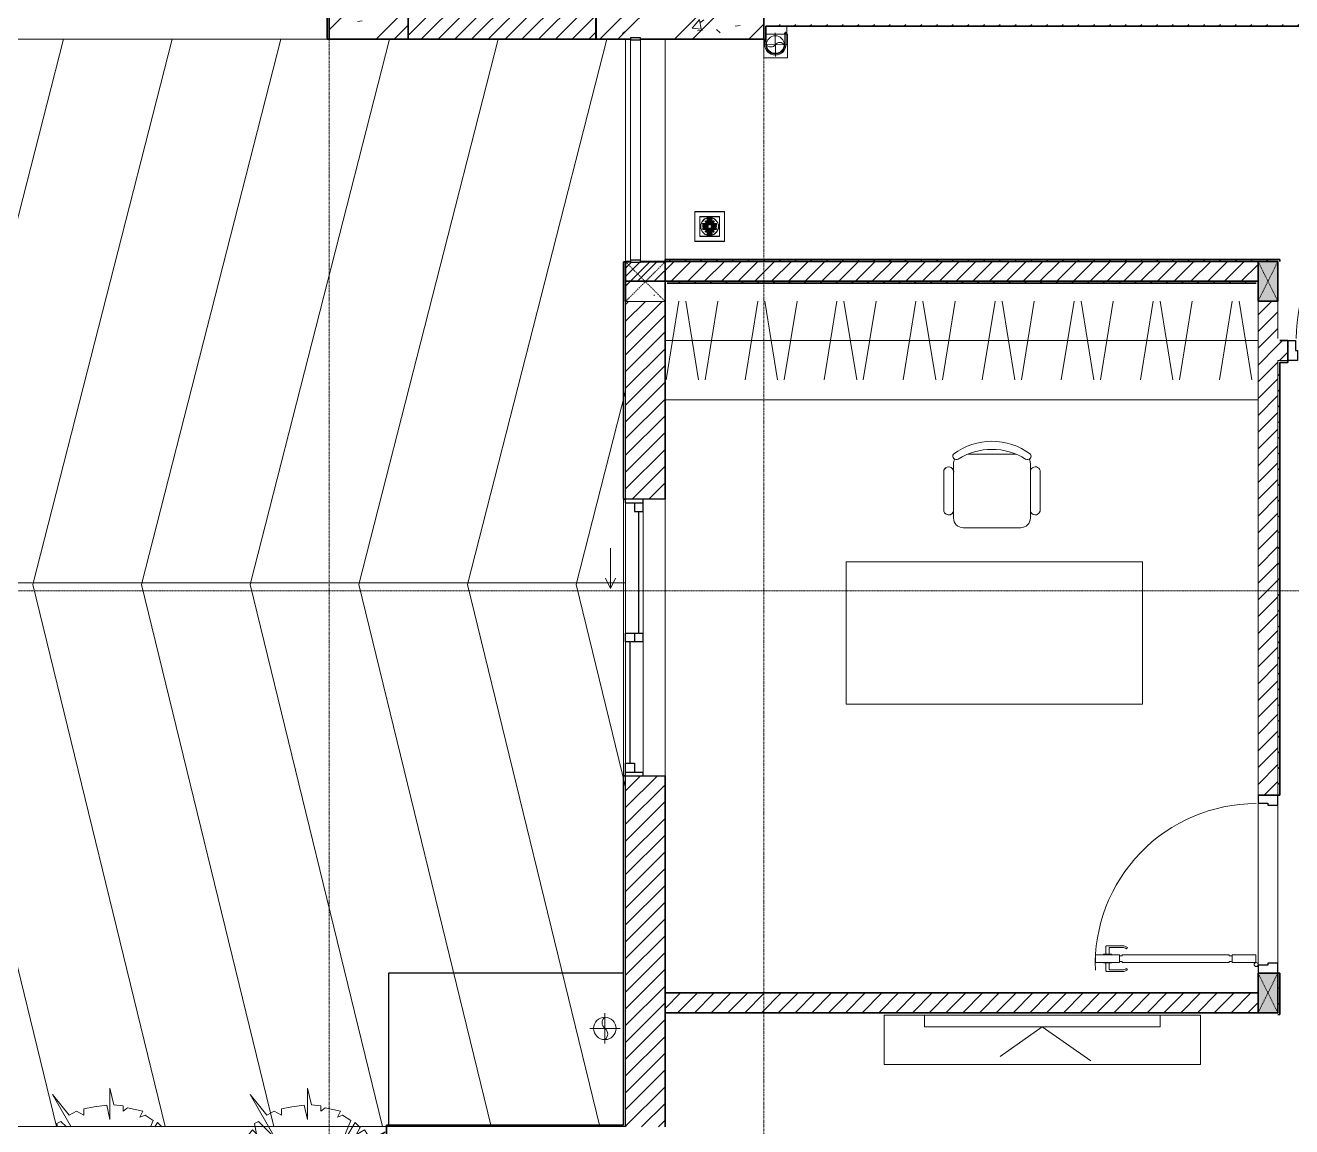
# Model space of a CAD drawing. Header units: millimetres. Extents: x 94264 to 187823, y -5375 to 75426.
# Drawn here: x 133237 to 139644, y 64260 to 69832 of the extents above; entities that cross this region are included whole.
import ezdxf

# ---------------------------------------------------------------- set-up
doc = ezdxf.new("R2010")
doc.units = ezdxf.units.MM
for name, pattern in [('Dash', [6, 3, -3]), ('Dash Dot 3_16_', [7.9375, 4.7625, -1.5875, 0, -1.5875]), ('Grid Line', [22.225, 12.7, -3.175, 3.175, -3.175]), ('IMPORT-CENTER _3_', [10.16, 6.35, -1.27, 1.27, -1.27])]:
    doc.linetypes.add(name, pattern=pattern)
for name, color, linetype, lineweight in [('0-2', 10, 'Continuous', 5), ('A-DETL-GENF-4', 10, 'Continuous', 18), ('A-DETL-THIN', 151, 'Continuous', 18), ('A-DOOR-1', 10, 'Continuous', 18), ('A-DOOR-2', 90, 'Continuous', 25), ('A-FLOR', 192, 'Continuous', 18), ('A-FLOR-3', 10, 'Continuous', 18), ('A-FLOR-HRAL-1', 10, 'Continuous', 18), ('A-FLOR-HRAL-2', 90, 'Continuous', 25), ('A-GLAZ', 151, 'Continuous', 18), ('A-GLAZ-3', 151, 'Continuous', 25), ('A-WALL', 113, 'Continuous', 18), ('A-WALL-1', 113, 'Continuous', 35), ('A-WALL-2', 250, 'Continuous', 35), ('A-WALL-3', 10, 'Continuous', 18), ('A-WALL-PATT-1', 111, 'Continuous', 18), ('A-WALL-PATT-2', 9, 'Continuous', 18), ('A-WALL-PATT-3', 10, 'Continuous', 18), ('G-ANNO-SYMB-1', 111, 'Dash Dot 3_16_', 18), ('G-IMPT', 8, 'Continuous', 18), ('G-IMPT-2', 8, 'Continuous', 25), ('G-IMPT-3', 8, 'IMPORT-CENTER _3_', 18), ('I-FURN', 30, 'Continuous', 18), ('I-FURN-1', 10, 'Continuous', 18), ('I-FURN-2', 253, 'Continuous', 18), ('I-WALL-1', 250, 'Continuous', 35), ('L-PLNT-1', 253, 'Continuous', 18), ('M-EQPM', 50, 'Continuous', 18), ('M-EQPM-1', 10, 'Continuous', 18), ('S-COLS', 52, 'Continuous', 18), ('S-COLS-1', 9, 'Continuous', 18), ('S-COLS-2', 250, 'Continuous', 35), ('S-COLS-3', 10, 'Continuous', 18), ('S-COLS-4', 52, 'Dash', 18), ('S-COLS-5', 52, 'Continuous', 35), ('S-COLS-HDLN', 52, 'Dash', 18), ('S-COLS-HDLN-1', 10, 'Dash', 18), ('S-GRID-1', 1, 'Grid Line', 9)]:
    doc.layers.add(name, color=color, linetype=linetype, lineweight=lineweight)
pattern_1 = [(45, (0, 0), (-188.5854, 188.5854), []), (45, (0, 285.75), (-188.5854, 188.5854), [])]
pattern_2 = [(50, (0, 0), (546.5526, -47.8174), [57.15, -628.65]), (355, (0, 0), (-105.7283, 573.17), [45.72, -502.92]), (100.451, (45.55, -4), (440.8275, 525.35), [48.57, -534.27]), (46.184, (0, 152.4), (813.2367, -126.1284), [85.725, -942.975]), (96.636, (67.8, 141.9), (712.2074, 742.2826), [72.855, -801.405]), (351.184, (0, 152.4), (712.215, 742.276), [68.58, -754.38]), (21, (76.2, 114.3), (454.8433, -306.796), [57.15, -628.65]), (326, (76.2, 114.3), (185.4063, 552.5638), [45.72, -502.92]), (71.451, (114.1, 88.73), (640.2512, 245.764), [48.57, -534.27]), (37.5, (0, 0), (9.26637, 253.66504), [25.146, -471.678, 25.146, -485.394, -504.825]), (37.5, (0, 0), (9.26637, 253.66504), [-1007.364, 25.146, -479.679]), (7.5, (0, 0), (200.45944, 300.5414), [25.146, -265.938, 25.146, -460.248, -192.405]), (7.5, (0, 0), (200.45944, 300.5414), [-776.478, 25.146, -167.259]), (327.5, (-169.93, 0), (406.77284, -17.18643), [25.146, -165.354, 25.146, -569.214, -788.67]), (327.5, (-169.93, 0), (406.77284, -17.18643), [-784.86, 25.146, -763.524]), (317.5, (-246.13, 0), (444.3881, 76.2803), [25.146, -222.504, 25.146, -369.57, -560.07]), (317.5, (-246.13, 0), (444.3881, 76.2803), [-642.366, 25.146, -534.924])]
pattern_3 = [(45, (0, 0), (-42.426407, 42.426407), [])]
pattern_4 = [(45, (0, 0), (-39.774756, 39.774756), [])]
pattern_5 = [(45, (28821.75, 0), (-42.426407, 42.426407), [])]
pattern_6 = [(50, (28821.75, 0), (546.5526, -47.8174), [57.15, -628.65]), (355, (28821.75, 0), (-105.7283, 573.17), [45.72, -502.92]), (100.451, (28867.3, -4), (440.8275, 525.35), [48.57, -534.27]), (46.184, (28821.75, 152.4), (813.2367, -126.1284), [85.725, -942.975]), (96.636, (28889.5, 141.9), (712.2074, 742.2826), [72.855, -801.405]), (351.184, (28821.75, 152.4), (712.215, 742.276), [68.58, -754.38]), (21, (28897.95, 114.3), (454.8433, -306.796), [57.15, -628.65]), (326, (28897.95, 114.3), (185.4063, 552.5638), [45.72, -502.92]), (71.451, (28935.85, 88.73), (640.2512, 245.764), [48.57, -534.27]), (37.5, (28821.75, 0), (9.26637, 253.66504), [5.029, -491.795, 5.029, -505.511, -504.825]), (37.5, (28821.75, 0), (9.26637, 253.66504), [-1007.364, 5.029, -499.796]), (7.5, (28821.75, 0), (200.45944, 300.5414), [5.029, -286.055, 5.029, -480.365, -192.405]), (7.5, (28821.75, 0), (200.45944, 300.5414), [-776.478, 5.029, -187.376]), (327.5, (28651.82, 0), (406.77284, -17.18643), [5.029, -185.471, 5.029, -589.331, -788.67]), (327.5, (28651.82, 0), (406.77284, -17.18643), [-784.86, 5.029, -783.641]), (317.5, (28575.62, 0), (444.3881, 76.2803), [5.029, -242.621, 5.029, -389.687, -560.07]), (317.5, (28575.62, 0), (444.3881, 76.2803), [-642.366, 5.029, -555.041]), (45, (28821.75, 0), (-188.5854, 188.5854), []), (45, (28821.75, 285.75), (-188.5854, 188.5854), [])]

# ---------------------------------------------------------------- blocks, each defined once
blk = doc.blocks.new('NCV_TKTC_KET CAU_rvt-2-TKCS_RAMP DỐC 2 - MẶT BẰNG TẦNG 1')
at = {"layer": 'S-COLS-1'}
h = blk.add_hatch(dxfattribs=at)
h.set_pattern_fill('FP_5', color=256, style=0, pattern_type=2)
h.set_pattern_definition(pattern_1)
h.paths.add_polyline_path([(108152.6, 69761.9), (108152.6, 70111.9), (107302.6, 70111.9), (107302.6, 69761.9), (107477.5, 69761.9), (107477.5, 69769), (107527.5, 69769), (107527.5, 69761.9), (108025.3, 69761.9)])
h = blk.add_hatch(dxfattribs=at)
h.set_pattern_fill('FP_6', color=256, style=0, pattern_type=2)
h.set_pattern_definition(pattern_2)
h.paths.add_polyline_path([(108152.6, 69761.9), (108152.6, 70111.9), (107302.6, 70111.9), (107302.6, 69761.9), (107477.5, 69761.9), (107477.5, 69769), (107527.5, 69769), (107527.5, 69761.9), (108025.3, 69761.9)])
h = blk.add_hatch(dxfattribs=at)
h.set_pattern_fill('FP_5', color=256, style=0, pattern_type=2)
h.set_pattern_definition(pattern_1)
h.paths.add_polyline_path([(106027.6, 69761.9), (106352.4, 69761.9), (106352.4, 69961.9), (106027.6, 69961.9), (106027.6, 69956.9), (105977.6, 69956.9), (105977.6, 69961.9), (105952.4, 69961.9), (105952.4, 69761.9), (105977.6, 69761.9)])
h = blk.add_hatch(dxfattribs=at)
h.set_pattern_fill('FP_6', color=256, style=0, pattern_type=2)
h.set_pattern_definition(pattern_2)
h.paths.add_polyline_path([(106027.6, 69761.9), (106352.4, 69761.9), (106352.4, 69961.9), (106027.6, 69961.9), (106027.6, 69956.9), (105977.6, 69956.9), (105977.6, 69961.9), (105952.4, 69961.9), (105952.4, 69761.9), (105977.6, 69761.9)])
at = {"layer": 'S-COLS-2'}
for p, q in [((107302.6, 70111.9), (107302.6, 69761.9)), ((108152.6, 69761.9), (108152.6, 70111.9)), ((105952.4, 69961.9), (105952.4, 69761.9)), ((106352.4, 69761.9), (106352.4, 69961.9)), ((105952.4, 69761.9), (106352.4, 69761.9)), ((107302.6, 69761.9), (107477.5, 69761.9)), ((107527.5, 69761.9), (108152.6, 69761.9))]:
    blk.add_line(p, q, dxfattribs=at)
blk = doc.blocks.new('DOOR_CW_01 CANH MO-PANEL KINH - DIW_01-900x2200-CỬA GỖ VÂN LAMINATE-553393-TKCS_RAMP DỐC 2 - MẶT BẰNG TẦNG 1')
at = {"layer": 'A-DETL-GENF-4'}
for p, q in [((-397, 872), (-357, 872)), ((-397, 752), (-397, 872)), ((-357, 872), (-357, 752)), ((-442, 737), (-442, 816.5)), ((-399, 820.5), (-438, 820.5)), ((-434, 799.5), (-434, 737)), ((-399, 803.5), (-430, 803.5)), ((-399, 831.8), (-397, 831.8)), ((-399, 792.2), (-399, 831.8)), ((-397, 792.2), (-399, 792.2)), ((-397, 792.2), (-397, 831.8)), ((-357, 792.2), (-357, 831.8)), ((-355, 831.8), (-357, 831.8)), ((-357, 792.2), (-355, 792.2)), ((-355, 792.2), (-355, 831.8)), ((-355, 820.5), (-316, 820.5)), ((-355, 803.5), (-324, 803.5)), ((-320, 799.5), (-320, 737)), ((-312, 737), (-312, 816.5)), ((-433.9, 711.2), (-427.3, 715.8)), ((-357, 752), (-397, 752)), ((-397, 738), (-391, 738)), ((-397, 738), (-397, 196)), ((-363, 752), (-391, 752)), ((-391, 752), (-391, 738)), ((-363, 738), (-363, 752)), ((-357, 738), (-363, 738)), ((-357, 196), (-357, 738)), ((-320.1, 711.2), (-326.7, 715.8)), ((-397, 196), (-391, 196)), ((-391, 196), (-391, 182)), ((-357, 196), (-363, 196)), ((-363, 182), (-363, 196)), ((-357, 182), (-397, 182)), ((-397, 182), (-397, 62)), ((-391, 182), (-363, 182)), ((-357, 62), (-357, 182)), ((-397, 62), (-357, 62))]:
    blk.add_line(p, q, dxfattribs=at)
blk.add_circle((-407, 60), 10, dxfattribs=at)
for centre, radius, start, end in [((-407, 60), 814, 360, 92), ((-438, 816.5), 4, 90, 180), ((-430, 799.5), 4, 90, 180), ((-324, 799.5), 4, 360, 90), ((-316, 816.5), 4, 0, 90), ((-397, 737), 45, 180, 215), ((-397, 737), 37, 180, 215), ((-357, 737), 37, 325, 0), ((-357, 737), 45, 325, 0)]:
    blk.add_arc(centre, radius, start, end, dxfattribs=at)
at = {"layer": 'A-DOOR-1'}
blk.add_line((-407, 50), (-382, 50), dxfattribs=at)
at = {"layer": 'A-DOOR-2'}
for p, q in [((-410, 50), (-450, 50)), ((-450, 50), (-450, -50)), ((-410, 0), (-410, 50)), ((-400, 0), (-410, 0)), ((-400, -50), (-400, 0)), ((410, 0), (400, 0)), ((400, 0), (400, -50)), ((450, 50), (410, 50)), ((410, 50), (410, 0)), ((450, -50), (450, 50)), ((-450, -50), (-400, -50)), ((400, -50), (450, -50))]:
    blk.add_line(p, q, dxfattribs=at)
blk = doc.blocks.new('TU DO LV A - TU DO LV A-348230-TKCS_RAMP DỐC 2 - MẶT BẰNG TẦNG 1')
at = {"layer": 'I-FURN'}
for p, q in [((0, 590), (0, 498.4)), ((4.3, 101), (68.9, 499)), ((169, 101), (104.4, 499)), ((202.5, 101), (267.1, 499)), ((404.3, 101), (468.9, 499)), ((569, 101), (504.4, 499)), ((602.5, 101), (667.1, 499)), ((804.3, 101), (868.9, 499)), ((969, 101), (904.4, 499)), ((1002.5, 101), (1067.1, 499)), ((1204.3, 101), (1268.9, 499)), ((1369, 101), (1304.4, 499)), ((1402.5, 101), (1467.1, 499)), ((1604.3, 101), (1668.9, 499)), ((1769, 101), (1704.4, 499)), ((1802.5, 101), (1867.1, 499)), ((2004.3, 101), (2068.9, 499)), ((2169, 101), (2104.4, 499)), ((2202.5, 101), (2267.1, 499)), ((2404.3, 101), (2468.9, 499)), ((2569, 101), (2504.4, 499)), ((2602.5, 101), (2667.1, 499)), ((2804.3, 101), (2868.9, 499)), ((2969, 101), (2904.4, 499)), ((0, 300), (3000, 300)), ((0, 0), (3000, 0))]:
    blk.add_line(p, q, dxfattribs=at)
at = {"layer": 'I-FURN-2'}
for p, q in [((0, 590), (0, 498.4)), ((0, 0), (3000, 0))]:
    blk.add_line(p, q, dxfattribs=at)
blk = doc.blocks.new('BAN LV A - BAN LV A_dwg_ban hoc2-348006-TKCS_RAMP DỐC 2 - MẶT BẰNG TẦNG 1')
at = {"layer": 'I-FURN'}
for p, q in [((-194.4, 388.8), (-194.4, 113.4)), ((145.8, 437.4), (-145.8, 437.4)), ((194.4, 113.4), (194.4, 388.8)), ((-243, 354.4), (-243, 162)), ((194.4, 351.4), (194.4, 150.8)), ((243.7, 162), (243.7, 354.4)), ((-120.5, 64.8), (120.5, 64.8))]:
    blk.add_line(p, q, dxfattribs=at)
at = {"layer": 'I-FURN', "flags": 128}
blk.add_lwpolyline([(-737.8, 610.5), (-737.8, 1330.5), (-154.9, 1330.5), (762.2, 1330.5), (762.2, 610.5)], close=True, dxfattribs=at)
at = {"layer": 'I-FURN'}
for centre, radius, start, end in [((-145.8, 388.8), 48.6, 90, 180), ((145.8, 388.8), 48.6, 360, 90), ((-218.7, 347.3), 25.3, 343.7398, 163.7398), ((219.4, 347.3), 25.3, 16.2602, 170.70537), ((-218.7, 154.9), 25.3, 163.7398, 16.2602), ((219.4, 154.9), 25.3, 189.29463, 16.2602), ((-180.2, 75.4), 17.8, 57.97259, 216.69006), ((-145.8, 113.4), 48.6, 180, 207.58444), ((0, 324), 324, 233.1301, 306.8699), ((0, 359.3), 318.2, 237.57575, 302.42425), ((180.2, 75.4), 17.8, 323.30994, 122.02741), ((145.8, 113.4), 48.6, 332.41556, 0)]:
    blk.add_arc(centre, radius, start, end, dxfattribs=at)
blk = doc.blocks.new('BAN LV A - BAN LV A_dwg-348005-TKCS_RAMP DỐC 2 - MẶT BẰNG TẦNG 1')
at = {"extrusion": (0, 0, -1), "zscale": -1, "rotation": 180}
blk.add_blockref('BAN LV A - BAN LV A_dwg_ban hoc2-348006-TKCS_RAMP DỐC 2 - MẶT BẰNG TẦNG 1', (-729, 1383.7), dxfattribs=at)
blk = doc.blocks.new('BAN LV A - BAN LV A-348231-TKCS_RAMP DỐC 2 - MẶT BẰNG TẦNG 1')
at = {"layer": 'I-FURN-2'}
for p, q in [((486, 1221.7), (486, 1029.3)), ((534.6, 1270.3), (534.6, 1235.9)), ((923.4, 1232.9), (923.4, 1270.3)), ((972.7, 1029.3), (972.7, 1221.7)), ((534.6, 1029.3), (534.6, 994.9)), ((923.4, 994.9), (923.4, 1032.3)), ((583.2, 946.3), (874.8, 946.3)), ((1491.2, 773.2), (-8.8, 773.2)), ((-8.8, 773.2), (-8.8, 53.2)), ((1491.2, 53.2), (1491.2, 773.2)), ((-8.8, 53.2), (1491.2, 53.2))]:
    blk.add_line(p, q, dxfattribs=at)
for centre, radius, start, end in [((729, 1059.7), 324, 53.1301, 126.8699), ((548.9, 1308.3), 17.8, 143.30994, 240.59603), ((583.2, 1270.3), 48.6, 152.41556, 180), ((909.2, 1308.3), 17.8, 299.40397, 36.69006), ((874.8, 1270.3), 48.6, 360, 27.58444), ((510.3, 1228.8), 25.3, 16.2602, 196.2602), ((948.4, 1228.8), 25.3, 343.7398, 170.70537), ((510.3, 1036.4), 25.3, 196.2602, 343.7398), ((948.4, 1036.4), 25.3, 189.29463, 343.7398), ((583.2, 994.9), 48.6, 180, 270), ((874.8, 994.9), 48.6, 270, 360)]:
    blk.add_arc(centre, radius, start, end, dxfattribs=at)
blk.add_blockref('BAN LV A - BAN LV A_dwg-348005-TKCS_RAMP DỐC 2 - MẶT BẰNG TẦNG 1', (0, 0))
blk = doc.blocks.new('THU NUOC - THU NUOC-455054-TKCS_RAMP DỐC 2 - MẶT BẰNG TẦNG 1')
at = {"layer": 'M-EQPM-1'}
for p, q in [((-66.3, -70.6), (-66.3, 79.4)), ((-66.3, 79.4), (83.7, 79.4)), ((83.7, 79.4), (83.7, -70.6)), ((58.7, 54.4), (-41.3, 54.4)), ((-41.3, 54.4), (-41.3, -45.6)), ((-23.3, 19.6), (40.9, 19.6)), ((40.9, 13.6), (-23.3, 13.6)), ((-23.3, 7.2), (0.7, 7.2)), ((0.7, 1.2), (-23.3, 1.2)), ((-11, 32.1), (28.5, 32.1)), ((28.5, 26.1), (-11, 26.1)), ((-1.1, 44.5), (18.5, 44.5)), ((18.5, 38.5), (-1.1, 38.5)), ((0.7, 7.2), (0.7, 1.2)), ((16.7, 1.2), (16.7, 7.2)), ((16.7, 7.2), (40.9, 7.2)), ((40.9, 1.2), (16.7, 1.2)), ((58.7, -45.6), (58.7, 54.4)), ((-41.3, -45.6), (58.7, -45.6)), ((-23.3, -4.8), (40.9, -4.8)), ((40.9, -10.8), (-23.3, -10.8)), ((-11, -17.3), (28.5, -17.3)), ((28.5, -23.3), (-11, -23.3)), ((-1.1, -29.6), (18.5, -29.6)), ((18.5, -35.6), (-1.1, -35.6)), ((83.7, -70.6), (-66.3, -70.6))]:
    blk.add_line(p, q, dxfattribs=at)
for centre, radius, start, end in [((8.7, 4.4), 45, 0, 180), ((8.7, 4.4), 45, 360, 180), ((8.7, 4.4), 45, 180, 0), ((8.7, 4.4), 45, 180, 360), ((-23.3, 16.6), 3, 90, 270), ((-23.3, 4.2), 3, 90, 270), ((-11, 29.1), 3, 90, 270), ((-1.1, 41.5), 3, 90, 270), ((18.5, 41.5), 3, 270, 90), ((28.5, 29.1), 3, 270, 90), ((40.9, 16.6), 3, 270, 90), ((40.9, 4.2), 3, 270, 90), ((-23.3, -7.8), 3, 90, 270), ((-11, -20.3), 3, 90, 270), ((-1.1, -32.6), 3, 90, 270), ((18.5, -32.6), 3, 270, 90), ((28.5, -20.3), 3, 270, 90), ((40.9, -7.8), 3, 270, 90)]:
    blk.add_arc(centre, radius, start, end, dxfattribs=at)
blk = doc.blocks.new('Railing - 50 x 10mm-457210-TKCS_RAMP DỐC 2 - MẶT BẰNG TẦNG 1')
at = {"layer": 'A-FLOR-HRAL-2'}
for p, q in [((25, 5), (-25, 5)), ((-25, 5), (-25, -5)), ((25, -5), (25, 5)), ((-25, -5), (25, -5))]:
    blk.add_line(p, q, dxfattribs=at)
blk = doc.blocks.new('Railing - Railing-840168-TKCS_RAMP DỐC 2 - MẶT BẰNG TẦNG 1')
at = {"layer": 'A-FLOR-HRAL-1'}
for p, q in [((84569, 60498.3), (84569, 59383.3)), ((84619, 59383.3), (84619, 60498.3))]:
    blk.add_line(p, q, dxfattribs=at)
for p in [(84594, 60503.3), (84594, 59378.3)]:
    blk.add_blockref('Railing - 50 x 10mm-457210-TKCS_RAMP DỐC 2 - MẶT BẰNG TẦNG 1', p)
blk = doc.blocks.new('G1_SOF - BO TRU - 100x200-745959-TKCS_RAMP DỐC 2 - MẶT BẰNG TẦNG 1')
at = {"layer": 'S-COLS-1'}
blk.add_hatch(color=256, dxfattribs=at).paths.add_polyline_path([(50, -100), (50, 100), (-50, 100), (-50, -100)])
at = {"layer": 'S-COLS-2'}
for p, q in [((50, 100), (-50, 100)), ((-50, 100), (-50, -100)), ((50, -100), (50, 100)), ((-50, -100), (50, -100))]:
    blk.add_line(p, q, dxfattribs=at)
at = {"layer": 'S-COLS-HDLN-1'}
for p, q in [((50, 100), (-50, -100)), ((-50, 100), (50, -100))]:
    blk.add_line(p, q, dxfattribs=at)
blk = doc.blocks.new('RES_BAN AN - RES_BAN AN-850636-TKCS_RAMP DỐC 2 - MẶT BẰNG TẦNG 1')
at = {"layer": 'I-FURN-2'}
for p, q in [((0, 250), (1600, 250)), ((0, 0), (0, 250)), ((1600, 250), (1600, 0)), ((1600, 0), (0, 0))]:
    blk.add_line(p, q, dxfattribs=at)
blk = doc.blocks.new('KE TIVI-2 - KE TIVI-2-850637-TKCS_RAMP DỐC 2 - MẶT BẰNG TẦNG 1')
at = {"layer": 'I-FURN-2'}
for p, q in [((0, 60), (-245.7, 232.1)), ((213, 209.1), (0, 60)), ((-595.6, 60), (595.6, 60)), ((-595.6, 0), (-595.6, 60)), ((595.6, 0), (-595.6, 0)), ((595.6, 60), (595.6, 0))]:
    blk.add_line(p, q, dxfattribs=at)
blk = doc.blocks.new('DOOR_CW_01 CANH MO-PANEL KINH - DIG_01-900x2200-CỬA NHÔM KÍNH-400860-TKCS_RAMP DỐC 2 - MẶT BẰNG TẦNG 1')
at = {"layer": 'A-DETL-GENF-4'}
for p, q in [((-397, -182), (-397, -62)), ((-397, -62), (-357, -62)), ((-357, -62), (-357, -182)), ((-357, -182), (-397, -182)), ((-391, -196), (-391, -182)), ((-391, -182), (-363, -182)), ((-363, -182), (-363, -196)), ((-397, -196), (-391, -196)), ((-397, -738), (-397, -196)), ((-357, -196), (-363, -196)), ((-357, -196), (-357, -738)), ((-442, -737), (-442, -816.5)), ((-434, -799.5), (-434, -737)), ((-433.9, -711.2), (-427.3, -715.8)), ((-397, -738), (-391, -738)), ((-357, -752), (-397, -752)), ((-397, -752), (-397, -872)), ((-391, -752), (-391, -738)), ((-363, -752), (-391, -752)), ((-357, -738), (-363, -738)), ((-363, -738), (-363, -752)), ((-357, -872), (-357, -752)), ((-320.1, -711.2), (-326.7, -715.8)), ((-320, -799.5), (-320, -737)), ((-312, -737), (-312, -816.5)), ((-399, -820.5), (-438, -820.5)), ((-399, -803.5), (-430, -803.5)), ((-399, -792.2), (-399, -831.8)), ((-397, -792.2), (-399, -792.2)), ((-399, -831.8), (-397, -831.8)), ((-397, -792.2), (-397, -831.8)), ((-357, -792.2), (-357, -831.8)), ((-357, -792.2), (-355, -792.2)), ((-355, -831.8), (-357, -831.8)), ((-355, -792.2), (-355, -831.8)), ((-355, -803.5), (-324, -803.5)), ((-355, -820.5), (-316, -820.5)), ((-397, -872), (-357, -872))]:
    blk.add_line(p, q, dxfattribs=at)
blk.add_circle((-407, -60), 10, dxfattribs=at)
for centre, radius, start, end in [((-407, -60), 814, 268, 0), ((-397, -737), 45, 145, 180), ((-397, -737), 37, 145, 180), ((-357, -737), 37, 0, 35), ((-357, -737), 45, 360, 35), ((-438, -816.5), 4, 180, 270), ((-430, -799.5), 4, 180, 270), ((-324, -799.5), 4, 270, 0), ((-316, -816.5), 4, 270, 0)]:
    blk.add_arc(centre, radius, start, end, dxfattribs=at)
at = {"layer": 'A-DOOR-1'}
blk.add_line((-407, -50), (-382, -50), dxfattribs=at)
at = {"layer": 'A-DOOR-2'}
for p, q in [((-450, -50), (-450, 50)), ((-450, 50), (-400, 50)), ((-400, 50), (-400, 0)), ((400, 0), (400, 50)), ((400, 50), (450, 50)), ((450, 50), (450, -50)), ((-410, -50), (-450, -50)), ((-410, 0), (-410, -50)), ((-400, 0), (-410, 0)), ((410, 0), (400, 0)), ((410, -50), (410, 0)), ((450, -50), (410, -50))]:
    blk.add_line(p, q, dxfattribs=at)
blk = doc.blocks.new('NCV_TKTC_TANG 1_rvt-2-TKCS_RAMP DỐC 2 - MẶT BẰNG TẦNG 1')
at = {"layer": 'A-WALL-PATT-2'}
h = blk.add_hatch(dxfattribs=at)
h.set_pattern_fill('FP_1', color=256, style=0, pattern_type=2)
h.set_pattern_definition(pattern_3)
h.paths.add_polyline_path([(110652.6, 68536.9), (110652.6, 68636.9), (107527.5, 68636.9), (107527.5, 68634), (107477.5, 68634), (107477.5, 68636.9), (107452.6, 68636.9), (107452.6, 68536.9), (110611.7, 68536.9)])
h = blk.add_hatch(dxfattribs=at)
h.set_pattern_fill('FP_1', color=256, style=0, pattern_type=2)
h.set_pattern_definition(pattern_3)
h.paths.add_polyline_path([(110752.6, 64936.9), (110752.5, 65037.4), (110752.5, 65036.9), (110752.5, 64936.9)])
h.paths.add_polyline_path([(110752.6, 65937.4), (110752.6, 68436.9), (110652.6, 68436.9), (110652.6, 65937.4)])
h = blk.add_hatch(dxfattribs=at)
h.set_pattern_fill('FP_1', color=256, style=0, pattern_type=2)
h.set_pattern_definition(pattern_3)
h.paths.add_polyline_path([(111742.6, 68136.9), (111752.6, 68136.9), (111752.6, 68236.9), (111702.6, 68236.9), (111702.6, 68136.9)])
h.paths.add_polyline_path([(110802.6, 68136.9), (110802.6, 68236.9), (110752.6, 68236.9), (110752.6, 68136.9)])
h = blk.add_hatch(dxfattribs=at)
h.set_pattern_fill('FP_1', color=256, style=0, pattern_type=2)
h.set_pattern_definition(pattern_3)
h.paths.add_polyline_path([(110652.5, 64836.9), (110652.5, 64936.9), (107652.6, 64936.9), (107652.6, 64836.9), (110611.7, 64836.9)])
at = {"layer": 'A-WALL-PATT-3'}
h = blk.add_hatch(dxfattribs=at)
h.set_pattern_fill('FP_7', color=256, style=0, pattern_type=2)
h.set_pattern_definition(pattern_4)
h.paths.add_polyline_path([(111542.6, 69826.9), (111552.6, 69826.9), (111552.6, 69836.9), (108152.6, 69836.9), (108152.6, 69826.9), (110611.7, 69826.9)])
h = blk.add_hatch(dxfattribs=at)
h.set_pattern_fill('FP_7', color=256, style=0, pattern_type=2)
h.set_pattern_definition(pattern_4)
h.paths.add_polyline_path([(108162.6, 69751.9), (108162.6, 69826.9), (108152.6, 69826.9), (108152.6, 69751.9)])
h = blk.add_hatch(dxfattribs=at)
h.set_pattern_fill('FP_7', color=256, style=0, pattern_type=2)
h.set_pattern_definition(pattern_4)
h.paths.add_polyline_path([(110752.6, 68636.9), (110762.6, 68636.9), (110762.6, 68646.9), (107652.6, 68646.9), (107652.6, 68636.9), (110652.6, 68636.9)])
h = blk.add_hatch(dxfattribs=at)
h.set_pattern_fill('FP_7', color=256, style=0, pattern_type=2)
h.set_pattern_definition(pattern_4)
h.paths.add_polyline_path([(110642.6, 68526.9), (110652.6, 68526.9), (110652.6, 68536.9), (107652.6, 68536.9), (107652.6, 68526.9), (110611.7, 68526.9)])
h = blk.add_hatch(dxfattribs=at)
h.set_pattern_fill('FP_7', color=256, style=0, pattern_type=2)
h.set_pattern_definition(pattern_4)
h.paths.add_polyline_path([(110762.1, 64826.9), (110762.1, 65037.4), (110752.6, 65037.4), (110752.5, 64826.9)])
h.paths.add_polyline_path([(110762.1, 65937.4), (110762.1, 68127), (110752.6, 68127), (110752.6, 65937.4)])
h = blk.add_hatch(dxfattribs=at)
h.set_pattern_fill('FP_7', color=256, style=0, pattern_type=2)
h.set_pattern_definition(pattern_4)
h.paths.add_polyline_path([(111742.6, 68127), (111742.6, 68137), (111702.6, 68137), (111702.6, 68127)])
h.paths.add_polyline_path([(110802.6, 68127), (110802.6, 68137), (110752.6, 68137), (110752.6, 68127), (110762.1, 68127)])
at = {"layer": 'A-FLOR-3'}
for p, q in [((110652.6, 65077.4), (110652.6, 65897.4)), ((110752.6, 65887.4), (110752.6, 65087.4))]:
    blk.add_line(p, q, dxfattribs=at)
at = {"layer": 'A-WALL-2'}
for p, q in [((107477.5, 68636.9), (107452.6, 68636.9)), ((107452.6, 68636.9), (107452.6, 68536.9)), ((110652.6, 68636.9), (107527.5, 68636.9)), ((107452.6, 68536.9), (110652.6, 68536.9)), ((110802.6, 68236.9), (110762.6, 68236.9)), ((110802.6, 68136.9), (110802.6, 68236.9)), ((110652.6, 65937.4), (110752.6, 65937.4)), ((110752.6, 65037.4), (110652.6, 65037.4)), ((110652.5, 64936.9), (107652.6, 64936.9)), ((107652.6, 64936.9), (107652.6, 64836.9)), ((110752.6, 64836.9), (110752.6, 64936.9)), ((107652.6, 64836.9), (110652.5, 64836.9))]:
    blk.add_line(p, q, dxfattribs=at)
at = {"layer": 'A-WALL-3'}
for p, q in [((107452.6, 68636.9), (107452.6, 69761.9)), ((107652.6, 69761.9), (107652.6, 68646.9)), ((110652.6, 68436.9), (110652.6, 65937.4)), ((110752.6, 68247), (110752.6, 68436.9)), ((110802.6, 68137), (110752.6, 68137)), ((110752.6, 68137), (110752.6, 68127)), ((110752.6, 68136.9), (110802.6, 68136.9)), ((110752.6, 65937.4), (110752.6, 68127)), ((110752.6, 68127), (110752.6, 65937.4)), ((110652.6, 65077.4), (110652.6, 65897.4)), ((110752.6, 65887.4), (110752.6, 65087.4)), ((110752.6, 64936.9), (110752.6, 65037.4)), ((110752.6, 65037.4), (110752.6, 64936.9))]:
    blk.add_line(p, q, dxfattribs=at)
at = {"layer": 'I-WALL-1'}
for p, q in [((108152.6, 69836.9), (108152.6, 69826.9)), ((108152.6, 69826.9), (108152.6, 69761.9)), ((108162.6, 69826.9), (111542.6, 69826.9)), ((108162.6, 69751.9), (108162.6, 69826.9)), ((108152.6, 69751.9), (108162.6, 69751.9)), ((110762.6, 68646.9), (107652.6, 68646.9)), ((107652.6, 68646.9), (107652.6, 68636.9)), ((107652.6, 68636.9), (110652.6, 68636.9)), ((110762.6, 68636.9), (110762.6, 68646.9)), ((110652.6, 68536.9), (107652.6, 68536.9)), ((107652.6, 68536.9), (107652.6, 68526.9)), ((107662.6, 68526.9), (110642.6, 68526.9)), ((110762.1, 65937.4), (110762.1, 68127)), ((110762.1, 68127), (110802.6, 68127)), ((110802.6, 68127), (110802.6, 68137)), ((110752.6, 65937.4), (110762.1, 65937.4)), ((110762.1, 65037.4), (110752.6, 65037.4)), ((110762.1, 64826.9), (110762.1, 65037.4)), ((110752.1, 64826.9), (110762.1, 64826.9))]:
    blk.add_line(p, q, dxfattribs=at)
at = {"layer": 'A-DOOR-1'}
for name, p, rotation in [('DOOR_CW_01 CANH MO-PANEL KINH - DIG_01-900x2200-CỬA NHÔM KÍNH-400860-TKCS_RAMP DỐC 2 - MẶT BẰNG TẦNG 1', (111252.6, 68186.9), 180), ('DOOR_CW_01 CANH MO-PANEL KINH - DIW_01-900x2200-CỬA GỖ VÂN LAMINATE-553393-TKCS_RAMP DỐC 2 - MẶT BẰNG TẦNG 1', (110702.6, 65487.4), 89.99999999999882)]:
    blk.add_blockref(name, p, dxfattribs=dict(at, rotation=rotation))
at = {"layer": 'A-FLOR-HRAL-1'}
blk.add_blockref('Railing - Railing-840168-TKCS_RAMP DỐC 2 - MẶT BẰNG TẦNG 1', (22908.5, 9260.7), dxfattribs=at)
at = {"layer": 'I-FURN-1'}
for name, p in [('TU DO LV A - TU DO LV A-348230-TKCS_RAMP DỐC 2 - MẶT BẰNG TẦNG 1', (107652.6, 67936.9)), ('BAN LV A - BAN LV A-348231-TKCS_RAMP DỐC 2 - MẶT BẰNG TẦNG 1', (108576.8, 66344.2))]:
    blk.add_blockref(name, p, dxfattribs=at)
at = {"layer": 'I-FURN-1', "rotation": 180}
for name, p in [('RES_BAN AN - RES_BAN AN-850636-TKCS_RAMP DỐC 2 - MẶT BẰNG TẦNG 1', (110360.8, 64824.9)), ('KE TIVI-2 - KE TIVI-2-850637-TKCS_RAMP DỐC 2 - MẶT BẰNG TẦNG 1', (109560.8, 64824.9))]:
    blk.add_blockref(name, p, dxfattribs=at)
at = {"layer": 'M-EQPM-1'}
blk.add_blockref('THU NUOC - THU NUOC-455054-TKCS_RAMP DỐC 2 - MẶT BẰNG TẦNG 1', (107868.8, 68809), dxfattribs=at)
at = {"layer": 'S-COLS-3'}
for p in [(110702.6, 68536.9), (110702.5, 64936.9)]:
    blk.add_blockref('G1_SOF - BO TRU - 100x200-745959-TKCS_RAMP DỐC 2 - MẶT BẰNG TẦNG 1', p, dxfattribs=at)
blk = doc.blocks.new('1_FAMILY RVT - W01-WxH 1400x1400xmm-389822-TKCS_RAMP DỐC 2 - MẶT BẰNG TẦNG 1')
at = {"layer": 'A-GLAZ'}
for p, q in [((248.4, 172.39), (299.2, 197.79)), ((248.4, 172.39), (299.2, 146.99)), ((248.4, 172.39), (451.6, 172.39)), ((700, 96.19), (-700, 96.19)), ((-636.5, 96.19), (-22.225, 96.19)), ((22.225, 96.19), (680.95, 96.19)), ((-680.95, 7.29), (-22.225, 7.29)), ((22.225, 7.29), (636.5, 7.29)), ((-700, -103.81), (700, -103.81))]:
    blk.add_line(p, q, dxfattribs=at)
at = {"layer": 'A-GLAZ-3'}
for p, q in [((-700, 96.19), (-700, -103.81)), ((-700, 96.19), (-636.5, 96.19)), ((-680.95, 96.19), (-680.95, 7.29)), ((-636.5, 96.19), (-636.5, 51.74)), ((-636.5, 73.965), (-22.225, 73.965)), ((-22.225, 7.29), (-22.225, 96.19)), ((-22.225, 96.19), (22.225, 96.19)), ((22.225, 96.19), (22.225, 7.29)), ((680.95, 96.19), (700, 96.19)), ((680.95, 96.19), (680.95, 7.29)), ((700, -103.81), (700, 96.19)), ((-700, 7.29), (-680.95, 7.29)), ((-636.5, 51.74), (-680.95, 51.74)), ((22.225, 51.74), (-22.225, 51.74)), ((-22.225, 7.29), (22.225, 7.29)), ((22.225, 29.515), (636.5, 29.515)), ((636.5, 51.74), (636.5, 7.29)), ((680.95, 51.74), (636.5, 51.74)), ((636.5, 7.29), (700, 7.29))]:
    blk.add_line(p, q, dxfattribs=at)
blk = doc.blocks.new('TKTC_XREF_251221_MB TANG 1 - TKTC_XREF_260130_MB TANG 1_dwg_CUM U_DN100-V32-TKCS_RAMP DỐC 2 - MẶT BẰNG TẦNG 1')
at = {"layer": 'G-IMPT'}
blk.add_hatch(color=256, dxfattribs=at).paths.add_polyline_path([(61, 0), (58.9, -15.8), (52.8, -30.5), (43.1, -43.1), (30.5, -52.8), (15.8, -58.9), (0, -61), (0, -57), (14.8, -55.1), (28.5, -49.4), (40.3, -40.3), (49.4, -28.5), (55.1, -14.8), (57, 0), (55.1, 14.8), (49.4, 28.5), (40.3, 40.3), (28.5, 49.4), (14.8, 55.1), (0, 57), (0, 61), (15.8, 58.9), (30.5, 52.8), (43.1, 43.1), (52.8, 30.5), (58.9, 15.8)])
for p, q in [((-71.7, 59.2), (-66.9, 59.2)), ((-20.7, 69), (0, 69)), ((-79.1, -63.4), (-79.1, -66.6)), ((-76.6, -63.4), (-76.6, -66.6)), ((-74.6, -63.4), (-74.6, -66.6)), ((-72.7, -60.7), (-72.7, -69.3)), ((-66.9, -62.1), (-71.7, -62.1)), ((-66.9, -67.9), (-71.7, -67.9)), ((-65, -69), (0, -69))]:
    blk.add_line(p, q, dxfattribs=at)
at = {"layer": 'G-IMPT', "flags": 128}
for points in [[(-65, 60.3), (-65, 57.3), (-66.9, 57.3), (-66.9, 59.2)], [(-20.7, 61), (0, 61), (0, 57)], [(-72.7, -62.4), (-78.1, -62.4), (-78.1, -67.6), (-72.7, -67.6)], [(-71.7, -70.8), (-66.9, -70.8), (-66.9, -59.2), (-71.7, -59.2)], [(-66.9, -59.2), (-66.9, -57.3), (-65, -57.3), (-65, -72.7), (-66.9, -72.7), (-66.9, -70.8)], [(-65, -61), (0, -61), (0, -57)]]:
    blk.add_lwpolyline(points, dxfattribs=at)
at = {"layer": 'G-IMPT'}
for centre, radius, start, end in [((0, 0), 69, 270, 90), ((0, 0), 61, 270, 90), ((0, 0), 57, 270, 90), ((-78.1, -63.4), 0.96, 90, 180), ((-78.1, -66.6), 0.96, 180, 270), ((-71.1, -60.7), 1.56, 112.61986, 247.38014), ((-67.9, -65), 4.8, 143.1301, 216.8699), ((-71.1, -69.3), 1.56, 112.61986, 247.38014)]:
    blk.add_arc(centre, radius, start, end, dxfattribs=at)
blk = doc.blocks.new('TKTC_XREF_251221_MB TANG 1 - TKTC_XREF_260130_MB TANG 1_dwg_$cc-V33-TKCS_RAMP DỐC 2 - MẶT BẰNG TẦNG 1')
at = {"layer": 'G-IMPT'}
blk.add_circle((0, 0), 0.5, dxfattribs=at)
for centre, radius, start, end in [((0, 0), 0.5, 90, 270), ((0.188, 0.25), 0.313, 126.8699, 233.1301), ((-0.188, -0.25), 0.313, 306.8699, 53.1301)]:
    blk.add_arc(centre, radius, start, end, dxfattribs=at)
at = {"layer": 'G-IMPT-3'}
for p, q in [((-0.673, 0), (0.673, 0)), ((0, -0.673), (0, 0.673))]:
    blk.add_line(p, q, dxfattribs=at)
blk = doc.blocks.new('TKTC_XREF_251221_MB TANG 1 - TKTC_XREF_260130_MB TANG 1_dwg_THU NUOC - THU NUOC-444531-TKCS_MB TẦNG 1-4202124-TKCS_RAMP DỐC 2 - MẶT BẰNG TẦNG 1')
at = {"layer": 'M-EQPM'}
for p, q in [((-23.3, 10.8), (40.9, 10.8)), ((40.9, 4.8), (-23.3, 4.8)), ((-11, 23.3), (28.5, 23.3)), ((28.5, 17.3), (-11, 17.3)), ((-1.1, 35.6), (18.5, 35.6)), ((18.5, 29.6), (-1.1, 29.6)), ((-23.3, -13.6), (40.9, -13.6)), ((40.9, -19.6), (-23.3, -19.6)), ((-11, -26.1), (28.5, -26.1)), ((28.5, -32.1), (-11, -32.1)), ((-1.1, -38.5), (18.5, -38.5)), ((18.5, -44.5), (-1.1, -44.5))]:
    blk.add_line(p, q, dxfattribs=at)
at = {"layer": 'M-EQPM', "flags": 128}
for points in [[(83.7, -79.4), (83.7, 70.6), (-66.3, 70.6), (-66.3, -79.4)], [(58.7, -54.4), (58.7, 45.6), (-41.3, 45.6), (-41.3, -54.4)]]:
    blk.add_lwpolyline(points, close=True, dxfattribs=at)
for points in [[(-23.3, -1.2), (0.7, -1.2), (0.7, -7.2), (-23.3, -7.2)], [(40.9, -7.2), (16.7, -7.2), (16.7, -1.2), (40.9, -1.2)]]:
    blk.add_lwpolyline(points, dxfattribs=at)
at = {"layer": 'M-EQPM'}
for centre, radius, start, end in [((8.7, -4.4), 45, 360, 180), ((8.7, -4.4), 45, 360, 180), ((-23.3, 7.8), 3, 90, 270), ((-11, 20.3), 3, 90, 270), ((-1.1, 32.6), 3, 90, 270), ((18.5, 32.6), 3, 270, 90), ((28.5, 20.3), 3, 270, 90), ((40.9, 7.8), 3, 270, 90), ((8.7, -4.4), 45, 180, 360), ((8.7, -4.4), 45, 180, 360), ((-23.3, -4.2), 3, 90, 270), ((-23.3, -16.6), 3, 90, 270), ((-11, -29.1), 3, 90, 270), ((-1.1, -41.5), 3, 90, 270), ((18.5, -41.5), 3, 270, 90), ((28.5, -29.1), 3, 270, 90), ((40.9, -4.2), 3, 270, 90), ((40.9, -16.6), 3, 270, 90)]:
    blk.add_arc(centre, radius, start, end, dxfattribs=at)
blk = doc.blocks.new('TKTC_XREF_251221_MB TANG 1 - TKTC_XREF_260130_MB TANG 1_dwg_$cc-4202125-TKCS_RAMP DỐC 2 - MẶT BẰNG TẦNG 1')
at = {"layer": 'G-IMPT'}
blk.add_circle((0, 0), 0.5, dxfattribs=at)
for centre, radius, start, end in [((0, 0), 0.5, 90, 270), ((0.188, 0.25), 0.313, 126.8699, 233.1301), ((-0.188, -0.25), 0.313, 306.8699, 53.1301)]:
    blk.add_arc(centre, radius, start, end, dxfattribs=at)
at = {"layer": 'G-IMPT-3'}
for p, q in [((0, -0.673), (0, 0.673)), ((-0.673, 0), (0.673, 0))]:
    blk.add_line(p, q, dxfattribs=at)
blk = doc.blocks.new('TKTC_XREF_251221_MB TANG 1 - TKTC_XREF_260130_MB TANG 1_dwg-4202109-TKCS_RAMP DỐC 2 - MẶT BẰNG TẦNG 1')
at = {"layer": 'G-IMPT'}
blk.add_line((-94999.2, -331584.7), (-94999.2, -331679.8), dxfattribs=at)
at = {"layer": 'G-IMPT', "flags": 128}
for points in [[(-94989.1, -331559.8), (-94883.3, -331559.8), (-94883.3, -331519.8), (-94989.1, -331519.8)], [(-94999.2, -331679.8), (-94879.7, -331679.8), (-94879.7, -331559.8), (-94989.1, -331559.8)]]:
    blk.add_lwpolyline(points, dxfattribs=at)
at = {"layer": 'G-IMPT-2', "flags": 128}
blk.add_lwpolyline([(-95709.2, -336309.7), (-96899, -336309.7), (-96899, -337078.1)], dxfattribs=at)
for name, p, xscale, yscale, zscale, rotation in [('TKTC_XREF_251221_MB TANG 1 - TKTC_XREF_260130_MB TANG 1_dwg_$cc-V33-TKCS_RAMP DỐC 2 - MẶT BẰNG TẦNG 1', (-94941.7, -331612.6), 90.00000000005122, 90.00000000005122, 90.00000000005122, 90.37402677993775), ('TKTC_XREF_251221_MB TANG 1 - TKTC_XREF_260130_MB TANG 1_dwg_$cc-4202125-TKCS_RAMP DỐC 2 - MẶT BẰNG TẦNG 1', (-95804, -336589.1), 113.7150000000073, 113.7150000000073, 113.7150000000073, 359.9990086636432)]:
    blk.add_blockref(name, p, dxfattribs=dict(xscale=xscale, yscale=yscale, zscale=zscale, rotation=rotation))
at = {"extrusion": (0, 0, -1), "xscale": 0.7894736842105242, "yscale": 0.7894736842105242, "zscale": -0.7894736842105242, "rotation": 269.9999999984438}
blk.add_blockref('TKTC_XREF_251221_MB TANG 1 - TKTC_XREF_260130_MB TANG 1_dwg_CUM U_DN100-V32-TKCS_RAMP DỐC 2 - MẶT BẰNG TẦNG 1', (94941.5, -331611.1), dxfattribs=at)
at = {"extrusion": (0, 0, -1), "zscale": -1}
blk.add_blockref('TKTC_XREF_251221_MB TANG 1 - TKTC_XREF_260130_MB TANG 1_dwg_THU NUOC - THU NUOC-444531-TKCS_MB TẦNG 1-4202124-TKCS_RAMP DỐC 2 - MẶT BẰNG TẦNG 1', (95265.6, -332527.3), dxfattribs=at)
blk = doc.blocks.new('TKTC_XREF_251221_MB TANG 1 - TKTC_XREF_251221_MB TANG 1-2038492-TKCS_RAMP DỐC 2 - MẶT BẰNG TẦNG 1')
blk.add_blockref('TKTC_XREF_251221_MB TANG 1 - TKTC_XREF_260130_MB TANG 1_dwg-4202109-TKCS_RAMP DỐC 2 - MẶT BẰNG TẦNG 1', (169499.1, 384109.7))
blk = doc.blocks.new('CAY MAI VAN PHUC - CAY DUC SOC_dwg-V47-TKCS_RAMP DỐC 2 - MẶT BẰNG TẦNG 1')
at = {"layer": 'G-IMPT', "flags": 128}
for points in [[(-247, -342), (-366.2, -550.4), (-259.8, -417.5), (-213.3, -444.1), (-166.7, -417.5), (-166.7, -457.4), (-100.2, -470.7), (-19.9, -481.4), (-0.5, -390.9), (-0.5, -590.3), (26.2, -484), (86, -477.3), (86, -444.1), (112.6, -464), (212.4, -444.1), (192.4, -404.2), (225.7, -417.5), (278.9, -384.3), (261.4, -342)], [(-335.2, -342), (-339.6, -364.4), (-313, -377.6), (-277.4, -342)], [(288.3, -342), (305.5, -371), (334.5, -342)]]:
    blk.add_lwpolyline(points, dxfattribs=at)
blk = doc.blocks.new('CAY MAI VAN PHUC - CAY BONG TRANG-V48-TKCS_RAMP DỐC 2 - MẶT BẰNG TẦNG 1')
at = {"extrusion": (0, 0, -1), "xscale": 0.7894736842105263, "yscale": 0.7894736842105263, "zscale": -0.7894736842105263, "rotation": 180}
blk.add_blockref('CAY MAI VAN PHUC - CAY DUC SOC_dwg-V47-TKCS_RAMP DỐC 2 - MẶT BẰNG TẦNG 1', (0, 0), dxfattribs=at)
blk = doc.blocks.new('CAY MAI VAN PHUC - CAY DUC SOC_dwg-V43-TKCS_RAMP DỐC 2 - MẶT BẰNG TẦNG 1')
at = {"layer": 'G-IMPT', "flags": 128}
blk.add_lwpolyline([(32.8, 479.5), (12.9, 293.4), (6.2, 771.8), (-13.8, 346.6), (-60.3, 479.5), (-67, 419.7), (-133.5, 499.4), (-126.8, 413), (-206.6, 479.5), (-173.4, 359.9), (-213.3, 426.3), (-293.1, 379.8), (-279.8, 346.6), (-319.7, 373.2), (-366.2, 320), (-326.3, 273.5), (-472.6, 306.7), (-359.6, 246.9), (-426.1, 246.9), (-446, 207.1), (-419.4, 173.8), (-452.7, 167.2), (-466, 67.5), (-439.4, 67.5), (-472.6, 47.6), (-439.4, 14.4), (-878.3, -78.6), (-80.3, -38.8), (-472.6, -105.2), (-446, -204.9), (-419.4, -198.2), (-419.4, -238.1), (-352.9, -324.5), (-326.3, -297.9), (-339.6, -364.4), (-313, -377.6), (-206.6, -271.3), (-366.2, -550.4), (-259.8, -417.5), (-213.3, -444.1), (-166.7, -417.5), (-166.7, -457.4), (-100.2, -470.7), (-19.9, -481.4), (-0.5, -390.9), (-0.5, -590.3), (26.2, -484), (86, -477.3), (86, -444.1), (112.6, -464), (212.4, -444.1), (192.4, -404.2), (225.7, -417.5), (278.9, -384.3), (199.1, -191.6), (305.5, -371), (338.7, -337.8), (312.1, -291.3), (365.3, -324.5), (405.2, -264.7), (498.3, -311.2), (425.2, -244.8), (451.8, -204.9), (405.2, -171.7), (471.7, -191.6), (465.1, -171.7), (485, -98.6), (491.7, -25.5), (272.2, -25.5), (677.9, -18.8), (491.7, -5.6), (478.4, 54.2), (391.9, 54.2), (478.4, 74.2), (458.4, 173.8), (438.5, 240.3), (365.3, 207.1), (538.2, 340), (411.9, 266.9), (358.7, 333.3), (318.8, 306.7), (325.4, 366.5), (265.6, 406.4), (292.2, 519.4), (239, 433), (159.2, 466.2), (159.2, 519.4), (112.6, 393.1), (119.3, 479.5), (79.4, 479.5), (72.7, 426.3), (52.8, 486.1)], close=True, dxfattribs=at)
at = {"layer": 'G-IMPT'}
blk.add_circle((0, 0), 38.6, dxfattribs=at)
blk = doc.blocks.new('CAY MAI VAN PHUC - CAY BONG TRANG-V46-TKCS_RAMP DỐC 2 - MẶT BẰNG TẦNG 1')
at = {"extrusion": (0, 0, -1), "xscale": 0.7894736842105263, "yscale": 0.7894736842105263, "zscale": -0.7894736842105263, "rotation": 180}
blk.add_blockref('CAY MAI VAN PHUC - CAY DUC SOC_dwg-V43-TKCS_RAMP DỐC 2 - MẶT BẰNG TẦNG 1', (0, 0), dxfattribs=at)
blk = doc.blocks.new('G1_SOF - BO TRU - 200x200-3051103-TKCS_RAMP DỐC 2 - MẶT BẰNG TẦNG 1')
at = {"layer": 'S-COLS-HDLN'}
for p, q in [((-100, -100), (100, 100)), ((100, -100), (-100, 100))]:
    blk.add_line(p, q, dxfattribs=at)

msp = doc.modelspace()

# ---------------------------------------------------------------- hatches: boundary and pattern name
at = {"layer": 'A-WALL-PATT-1'}
h = msp.add_hatch(dxfattribs=at)
h.set_pattern_fill('FP_1', color=256, style=0, pattern_type=2)
h.set_pattern_definition(pattern_5)
h.paths.add_polyline_path([(135553.8, 69761.9), (136124.3, 69761.9), (136124.3, 69961.9), (135174.2, 69961.9), (135174.2, 69761.9)])
h = msp.add_hatch(dxfattribs=at)
h.set_pattern_fill('FP_1', color=256, style=0, pattern_type=2)
h.set_pattern_definition(pattern_5)
h.paths.add_polyline_path([(136274.3, 64258.6), (136474.3, 64258.6), (136474.3, 66035.3), (136274.3, 66035.3), (136274.3, 64268.6)])
h.paths.add_polyline_path([(136474.3, 67435.3), (136474.3, 68435.3), (136274.3, 68435.3), (136274.3, 67435.3)])
at = {"layer": 'S-COLS-1'}
h = msp.add_hatch(dxfattribs=at)
h.set_pattern_fill('FP_12', color=256, style=0, pattern_type=2)
h.set_pattern_definition(pattern_6)
h.paths.add_polyline_path([(136274.2, 68435.3), (136474.2, 68435.3), (136474.2, 68635.3), (136349.2, 68635.3), (136349.2, 68634), (136299.2, 68634), (136299.2, 68635.3), (136274.2, 68635.3), (136274.2, 68457.5)])
h = msp.add_hatch(dxfattribs=at)
h.set_pattern_fill('FP_12', color=256, style=0, pattern_type=2)
h.set_pattern_definition(pattern_6)
h.paths.add_polyline_path([(136274.2, 68435.3), (136474.2, 68435.3), (136474.2, 68635.3), (136349.2, 68635.3), (136349.2, 68634), (136299.2, 68634), (136299.2, 68635.3), (136274.2, 68635.3), (136274.2, 68457.5)])

# ---------------------------------------------------------------- linework, layer by layer
at = {"layer": 'A-DETL-THIN'}
for p, q in [((129574.3, 69761.9), (136274.2, 69761.9)), ((133429.5, 69761.9), (132724.3, 67003)), ((133979.5, 69761.9), (133274.3, 67003)), ((134529.5, 69761.9), (133824.3, 67003)), ((135079.5, 69761.9), (134374.3, 67003)), ((135629.5, 69761.9), (134924.3, 67003)), ((136179.5, 69761.9), (135474.3, 67003)), ((136274.2, 69761.9), (136274.2, 64261.9)), ((136274.2, 67980.9), (136024.3, 67003)), ((136274.2, 67011.9), (126574.3, 67011.9)), ((132724.3, 67003), (133394.1, 64261.9)), ((133274.3, 67003), (133944.1, 64261.9)), ((133824.3, 67003), (134494.1, 64261.9)), ((134374.3, 67003), (135044.1, 64261.9)), ((134924.3, 67003), (135594.1, 64261.9)), ((135474.3, 67003), (136144.1, 64261.9)), ((136024.3, 67003), (136274.2, 65980.1)), ((136274.2, 64261.9), (129574.3, 64261.9))]:
    msp.add_line(p, q, dxfattribs=at)
at = {"layer": 'A-FLOR'}
msp.add_line((129574.3, 64261.9), (135064.2, 64261.9), dxfattribs=at)
at = {"layer": 'A-WALL'}
for p, q in [((134764.3, 69761.9), (126574.3, 69761.9)), ((136274.2, 67435.3), (136274.2, 68435.3)), ((136474.3, 68435.3), (136274.3, 68435.3)), ((136274.3, 68435.3), (136274.3, 67435.3)), ((136264.2, 66035.3), (136264.2, 67435.3)), ((136274.2, 64268.6), (136274.2, 66035.3)), ((136274.3, 66035.3), (136274.3, 64268.6))]:
    msp.add_line(p, q, dxfattribs=at)
at = {"layer": 'A-WALL-1'}
for p, q in [((134764.3, 69961.8), (134764.3, 69761.9)), ((134774.3, 69761.9), (134774.3, 69961.8)), ((135174.2, 69961.9), (135174.2, 69761.9)), ((136124.3, 69761.9), (136124.3, 69961.9)), ((134764.3, 69761.9), (134774.3, 69761.9)), ((135174.2, 69761.9), (136124.3, 69761.9)), ((136274.2, 68635.3), (136264.2, 68635.3)), ((136264.2, 68635.3), (136264.2, 67435.3)), ((136274.2, 68435.3), (136274.2, 68635.3)), ((136474.3, 67435.3), (136474.3, 68435.3)), ((136264.2, 67435.3), (136274.2, 67435.3)), ((136274.2, 66035.3), (136264.2, 66035.3)), ((136264.2, 66035.3), (136264.2, 64268.6)), ((136474.3, 64258.6), (136474.3, 66035.3)), ((135064.2, 64268.6), (135064.2, 64025.4)), ((136264.2, 64268.6), (135064.2, 64268.6)), ((136274.2, 64258.6), (136274.2, 64268.6)), ((136274.3, 64268.6), (136274.3, 64258.6))]:
    msp.add_line(p, q, dxfattribs=at)
at = {"layer": 'G-ANNO-SYMB-1'}
msp.add_line((147204.3, 66971.7), (124172.2, 66971.7), dxfattribs=at)
at = {"layer": 'S-COLS'}
msp.add_line((136274.2, 68435.3), (136474.2, 68435.3), dxfattribs=at)
at = {"layer": 'S-COLS-5'}
for p, q in [((136299.2, 68635.3), (136274.2, 68635.3)), ((136274.2, 68635.3), (136274.2, 68435.3)), ((136474.2, 68635.3), (136349.2, 68635.3)), ((136474.2, 68435.3), (136474.2, 68635.3))]:
    msp.add_line(p, q, dxfattribs=at)
at = {"layer": 'S-GRID-1'}
for p, q in [((134774.3, 61681.8), (134774.3, 72876.3)), ((136974.3, 61681.8), (136974.3, 72876.3))]:
    msp.add_line(p, q, dxfattribs=at)

# ---------------------------------------------------------------- block references
at = {"layer": '0-2'}
for name in ['NCV_TKTC_TANG 1_rvt-2-TKCS_RAMP DỐC 2 - MẶT BẰNG TẦNG 1', 'NCV_TKTC_KET CAU_rvt-2-TKCS_RAMP DỐC 2 - MẶT BẰNG TẦNG 1']:
    msp.add_blockref(name, (28821.8, 0), dxfattribs=at)
at = {"layer": 'A-GLAZ', "rotation": 90}
msp.add_blockref('1_FAMILY RVT - W01-WxH 1400x1400xmm-389822-TKCS_RAMP DỐC 2 - MẶT BẰNG TẦNG 1', (136370.5, 66735.3), dxfattribs=at)
at = {"layer": 'L-PLNT-1'}
for name, p in [('CAY MAI VAN PHUC - CAY BONG TRANG-V48-TKCS_RAMP DỐC 2 - MẶT BẰNG TẦNG 1', (133664.3, 63988.6)), ('CAY MAI VAN PHUC - CAY BONG TRANG-V46-TKCS_RAMP DỐC 2 - MẶT BẰNG TẦNG 1', (134664.3, 63988.6))]:
    msp.add_blockref(name, p, dxfattribs=at)
at = {"layer": 'M-EQPM'}
msp.add_blockref('TKTC_XREF_251221_MB TANG 1 - TKTC_XREF_251221_MB TANG 1-2038492-TKCS_RAMP DỐC 2 - MẶT BẰNG TẦNG 1', (62474.3, 17236.9), dxfattribs=at)
at = {"layer": 'S-COLS-4', "rotation": 180}
msp.add_blockref('G1_SOF - BO TRU - 200x200-3051103-TKCS_RAMP DỐC 2 - MẶT BẰNG TẦNG 1', (136374.2, 68535.3), dxfattribs=at)

doc.saveas('drawing.dxf')
